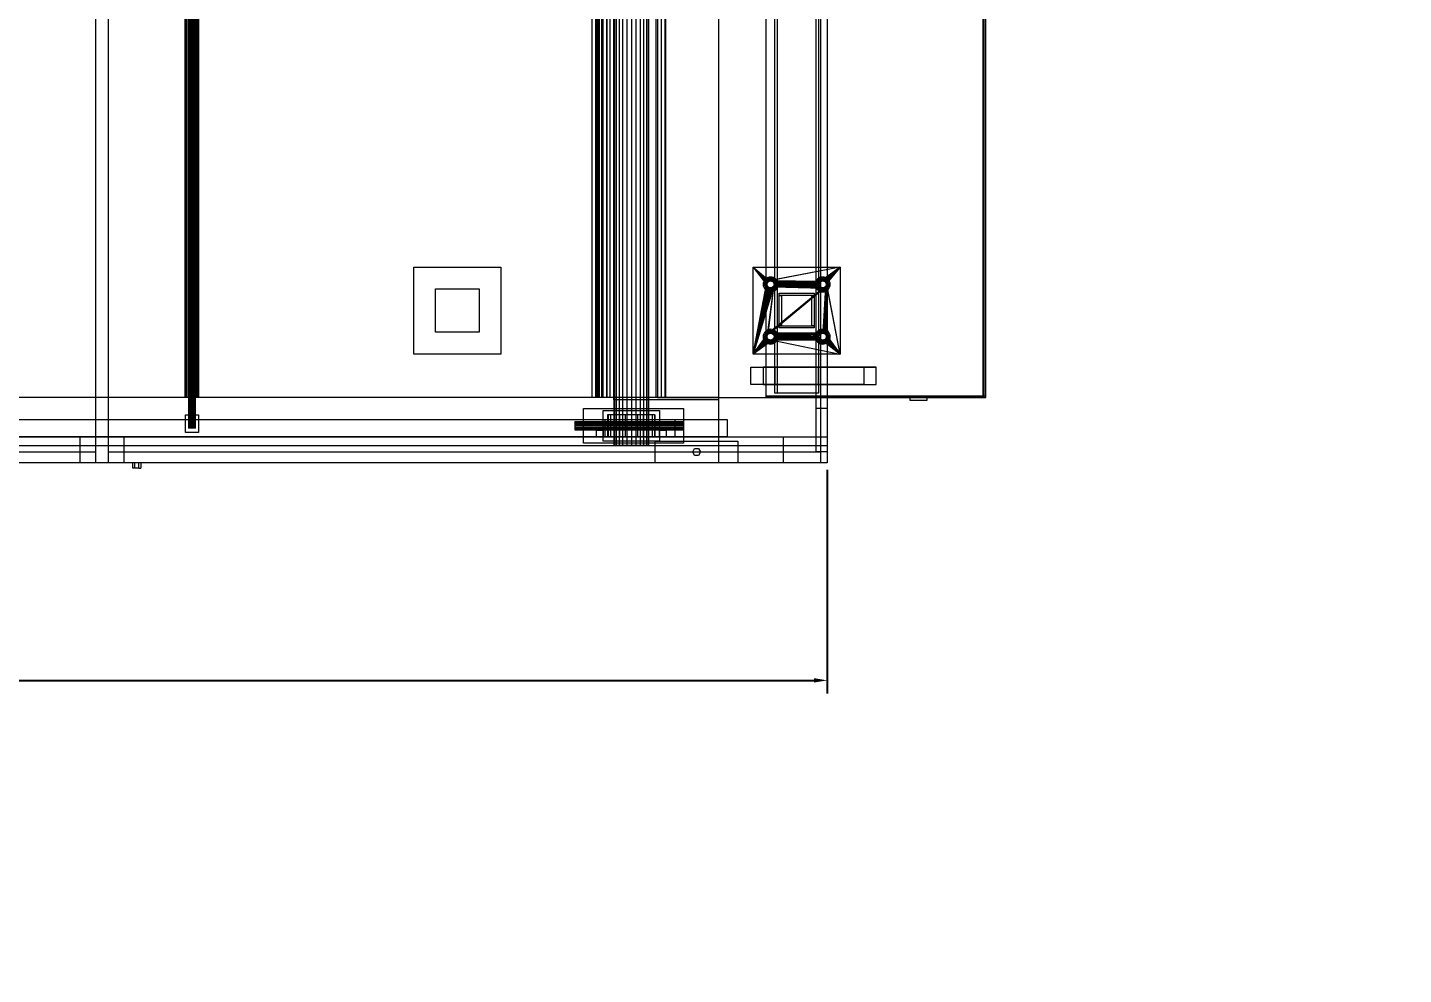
# Model space of a CAD drawing. Header units: millimetres. Extents: x -191664 to 191490, y -197311 to 10263.
# Drawn here: x 19267 to 22429, y -133276 to -131099 of the extents above; entities that cross this region are included whole.
import ezdxf

# ---------------------------------------------------------------- set-up
doc = ezdxf.new("R2010")
doc.units = ezdxf.units.MM
for name, color, linetype, lineweight in [('COTAS_O', 1, 'Continuous', 0), ('DET_secador_superior', 7, 'Continuous', 0), ('R15_COTAS_TRANSPORTE_P', 1, 'Continuous', 0)]:
    doc.layers.add(name, color=color, linetype=linetype, lineweight=lineweight)
doc.dimstyles.new('PLANTA_20', dxfattribs={"dimtxt": 50, "dimasz": 30, "dimexe": 30, "dimexo": 16, "dimgap": 20, "dimtad": 1, "dimtih": 1, "dimtoh": 1, "dimdec": 1, "dimzin": 0, "dimdsep": 46, "dimcen": 0.09, "dimadec": 0, "dimazin": 0, "dimtfac": 1, "dimtdec": 4, "dimtofl": 0, "dimtmove": 0, "dimatfit": 3, "dimfxl": 1, "dimtolj": 1, "dimtzin": 0, "dimarcsym": 0})

# ---------------------------------------------------------------- blocks, each defined once
blk = doc.blocks.new('*D93')
at = {"layer": 'COTAS_O', "color": 0, "lineweight": -2, "transparency": 16777216}
for p, q in [((1104.7, -132116), (1104.7, -132630)), ((21104.7, -132116), (21104.7, -132630)), ((1134.7, -132600), (21074.7, -132600))]:
    blk.add_line(p, q, dxfattribs=at)
at = {"layer": 'COTAS_O', "color": 0, "transparency": 16777216}
for points in [[(1134.7, -132595), (1134.7, -132605), (1104.7, -132600)], [(21074.7, -132595), (21074.7, -132605), (21104.7, -132600)]]:
    blk.add_solid(points, dxfattribs=at)
at = {"layer": 'Defpoints', "color": 0, "transparency": 16777216}
for p in [(1104.7, -132100), (21104.7, -132100), (21104.7, -132600)]:
    blk.add_point(p, dxfattribs=at)
blk = doc.blocks.new('*D133')
at = {"layer": 'Defpoints', "color": 0, "transparency": 16777216}
for p in [(439.7, -194148), (217.9, -194406.1), (-500, -194490), (-500, -194490), (500, -194490)]:
    blk.add_point(p, dxfattribs=at)
at = {"layer": 'R15_COTAS_TRANSPORTE_P', "color": 0, "lineweight": -2, "transparency": 16777216}
blk.add_arc((-500, -194490), 722.8, 2.3783, 17.6217, dxfattribs=at)
at = {"layer": 'R15_COTAS_TRANSPORTE_P', "color": 0, "transparency": 16777216}
for points in [[(184.1, -194272.8), (193.6, -194269.6), (179.2, -194242.8)], [(227.1, -194459.9), (217.2, -194460.1), (222.8, -194490)]]:
    blk.add_solid(points, dxfattribs=at)

msp = doc.modelspace()

# ---------------------------------------------------------------- linework, layer by layer
at = {"layer": 'DET_secador_superior', "color": 9, "true_color": 0xb8c6c1}
for p, q in [((20854.71, -129300), (20854.71, -132100)), ((19423.05, -129325), (19423.05, -132075)), ((19453.05, -132075), (19453.05, -129325)), ((21079.71, -132075), (21079.71, -129325)), ((21089.71, -129325), (21089.71, -132075)), ((21104.71, -129325), (21104.71, -132075)), ((21079.71, -132075), (21079.71, -131950)), ((21079.71, -131950), (21104.71, -131950)), ((21104.71, -131950), (21104.71, -132075)), ((21104.71, -132075), (21079.71, -132075)), ((20854.71, -132100), (1104.71, -132100))]:
    msp.add_line(p, q, dxfattribs=at)
at = {"layer": 'DET_secador_superior', "color": 253, "true_color": 0xa4b0b5}
for p, q in [((20614.71, -129340), (20614.71, -132060)), ((20616.08, -129340), (20616.08, -132060)), ((20620.07, -129340), (20620.07, -132060)), ((20626.43, -129340), (20626.43, -132060)), ((20634.71, -129340), (20634.71, -132060)), ((20644.36, -129340), (20644.36, -132060)), ((20654.71, -129340), (20654.71, -132060)), ((20665.06, -129340), (20665.06, -132060)), ((20674.71, -129340), (20674.71, -132060)), ((20683, -129340), (20683, -132060)), ((20689.35, -129340), (20689.35, -132060)), ((20693.35, -129340), (20693.35, -132060)), ((20694.71, -132060), (20694.71, -129340)), ((19636.71, -129380), (19636.71, -132020)), ((19636.98, -129380), (19636.98, -132020)), ((19637.78, -129380), (19637.78, -132020)), ((19639.06, -129380), (19639.06, -132020)), ((19640.71, -129380), (19640.71, -132020)), ((19642.64, -129380), (19642.64, -132020)), ((19644.71, -129380), (19644.71, -132020)), ((19646.78, -129380), (19646.78, -132020)), ((19648.71, -129380), (19648.71, -132020)), ((19650.37, -129380), (19650.37, -132020)), ((19651.64, -129380), (19651.64, -132020)), ((19652.44, -129380), (19652.44, -132020)), ((19652.71, -132020), (19652.71, -129380)), ((19628.71, -129450), (19628.71, -131950)), ((19629.26, -129450), (19629.26, -131950)), ((19630.86, -129450), (19630.86, -131950)), ((19633.4, -129450), (19633.4, -131950)), ((19636.71, -129450), (19636.71, -131950)), ((19640.57, -129450), (19640.57, -131950)), ((19644.71, -129450), (19644.71, -131950)), ((19648.85, -129450), (19648.85, -131950)), ((19652.71, -129450), (19652.71, -131950)), ((19656.03, -129450), (19656.03, -131950)), ((19658.57, -129450), (19658.57, -131950)), ((19660.17, -129450), (19660.17, -131950)), ((19660.71, -131950), (19660.71, -129450)), ((20575.21, -129450), (20575.21, -131950)), ((20577.92, -129450), (20577.92, -131950)), ((20585.86, -129450), (20585.86, -131950)), ((20598.5, -129450), (20598.5, -131950)), ((20614.96, -129450), (20614.96, -131950)), ((20634.14, -129450), (20634.14, -131950)), ((20675.29, -129450), (20675.29, -131950)), ((20694.46, -129450), (20694.46, -131950)), ((20710.93, -129450), (20710.93, -131950)), ((20723.56, -129450), (20723.56, -131950)), ((20731.5, -129450), (20731.5, -131950)), ((20734.21, -131950), (20734.21, -129450)), ((19629.26, -131950), (19628.71, -131950)), ((19630.86, -131950), (19629.26, -131950)), ((19633.4, -131950), (19630.86, -131950)), ((19636.71, -131950), (19633.4, -131950)), ((19640.57, -131950), (19636.71, -131950)), ((19644.71, -131950), (19640.57, -131950)), ((19648.85, -131950), (19644.71, -131950)), ((19652.71, -131950), (19648.85, -131950)), ((19656.03, -131950), (19652.71, -131950)), ((19658.57, -131950), (19656.03, -131950)), ((19660.17, -131950), (19658.57, -131950)), ((19660.71, -131950), (19660.17, -131950)), ((20577.92, -131950), (20575.21, -131950)), ((20585.86, -131950), (20577.92, -131950)), ((20598.5, -131950), (20585.86, -131950)), ((20614.96, -131950), (20598.5, -131950)), ((20634.14, -131950), (20614.96, -131950)), ((20654.71, -131950), (20634.14, -131950)), ((20675.29, -131950), (20654.71, -131950)), ((20694.46, -131950), (20675.29, -131950)), ((20710.93, -131950), (20694.46, -131950)), ((20723.56, -131950), (20710.93, -131950)), ((20731.5, -131950), (20723.56, -131950)), ((20734.21, -131950), (20731.5, -131950)), ((20601.59, -131990), (20599.71, -131990)), ((20599.71, -131990), (20599.71, -132040)), ((20607.08, -131990), (20601.59, -131990)), ((20601.59, -131990), (20601.59, -132040)), ((20615.82, -131990), (20607.08, -131990)), ((20607.08, -131990), (20607.08, -132040)), ((20627.21, -131990), (20615.82, -131990)), ((20615.82, -131990), (20615.82, -132040)), ((20640.48, -131990), (20627.21, -131990)), ((20627.21, -131990), (20627.21, -132040)), ((20654.71, -131990), (20640.48, -131990)), ((20640.48, -131990), (20640.48, -132040)), ((20668.95, -131990), (20654.71, -131990)), ((20654.71, -131990), (20654.71, -132040)), ((20682.21, -131990), (20668.95, -131990)), ((20668.95, -131990), (20668.95, -132040)), ((20693.6, -131990), (20682.21, -131990)), ((20682.21, -131990), (20682.21, -132040)), ((20702.34, -131990), (20693.6, -131990)), ((20693.6, -131990), (20693.6, -132040)), ((20707.84, -131990), (20702.34, -131990)), ((20702.34, -131990), (20702.34, -132040)), ((20707.84, -131990), (20709.71, -131990)), ((20707.84, -131990), (20707.84, -132040)), ((20709.71, -132040), (20709.71, -131990)), ((19636.98, -132020), (19636.71, -132020)), ((19637.78, -132020), (19636.98, -132020)), ((19639.06, -132020), (19637.78, -132020)), ((19640.71, -132020), (19639.06, -132020)), ((19642.64, -132020), (19640.71, -132020)), ((19644.71, -132020), (19642.64, -132020)), ((19646.78, -132020), (19644.71, -132020)), ((19648.71, -132020), (19646.78, -132020)), ((19650.37, -132020), (19648.71, -132020)), ((19651.64, -132020), (19650.37, -132020)), ((19652.44, -132020), (19651.64, -132020)), ((19652.71, -132020), (19652.44, -132020)), ((20601.59, -132040), (20599.71, -132040)), ((20607.08, -132040), (20601.59, -132040)), ((20615.82, -132040), (20607.08, -132040)), ((20627.21, -132040), (20615.82, -132040)), ((20640.48, -132040), (20627.21, -132040)), ((20654.71, -132040), (20640.48, -132040)), ((20668.95, -132040), (20654.71, -132040)), ((20682.21, -132040), (20668.95, -132040)), ((20693.6, -132040), (20682.21, -132040)), ((20702.34, -132040), (20693.6, -132040)), ((20707.84, -132040), (20702.34, -132040)), ((20709.71, -132040), (20707.84, -132040)), ((20616.08, -132060), (20614.71, -132060)), ((20620.07, -132060), (20616.08, -132060)), ((20626.43, -132060), (20620.07, -132060)), ((20634.71, -132060), (20626.43, -132060)), ((20644.36, -132060), (20634.71, -132060)), ((20654.71, -132060), (20644.36, -132060)), ((20665.06, -132060), (20654.71, -132060)), ((20674.71, -132060), (20665.06, -132060)), ((20683, -132060), (20674.71, -132060)), ((20689.35, -132060), (20683, -132060)), ((20693.35, -132060), (20689.35, -132060)), ((20694.71, -132060), (20693.35, -132060))]:
    msp.add_line(p, q, dxfattribs=at)
at = {"layer": 'DET_secador_superior', "color": 9, "true_color": 0xc7cdbf}
for p, q in [((20564.71, -131950), (20564.71, -129450)), ((20573.05, -131950), (20573.05, -129450)), ((20581.38, -131950), (20581.38, -129450)), ((20589.71, -131950), (20589.71, -129450)), ((20598.05, -131950), (20598.05, -129450)), ((20606.38, -131950), (20606.38, -129450)), ((20573.05, -131950), (20564.71, -131950)), ((20581.38, -131950), (20573.05, -131950)), ((20589.71, -131950), (20581.38, -131950)), ((20598.05, -131950), (20589.71, -131950)), ((20606.38, -131950), (20598.05, -131950)), ((20614.71, -131950), (20606.38, -131950))]:
    msp.add_line(p, q, dxfattribs=at)
at = {"layer": 'DET_secador_superior', "color": 253, "true_color": 0xa8b3b5}
for p, q in [((20614.71, -131950), (20614.71, -129450)), ((20714.71, -129450), (20714.71, -131950)), ((20854.71, -129450), (20854.71, -131950)), ((20964.71, -131950), (20964.71, -129450)), ((20854.71, -131950), (20614.71, -131950)), ((20614.71, -131955), (20614.71, -131950)), ((20854.71, -131955), (20614.71, -131955)), ((20714.71, -131950), (20854.71, -131950)), ((20714.71, -131950), (20964.71, -131950)), ((20854.71, -131950), (20854.71, -131955))]:
    msp.add_line(p, q, dxfattribs=at)
at = {"layer": 'DET_secador_superior', "color": 8, "true_color": 0x727f77}
for p, q in [((20654.71, -129450), (20654.71, -131950)), ((20654.71, -131950), (1554.71, -131950))]:
    msp.add_line(p, q, dxfattribs=at)
at = {"layer": 'DET_secador_superior', "color": 147, "true_color": 0x536c78}
for p, q in [((20984.71, -131940), (20984.71, -129460)), ((20989.71, -129460), (20989.71, -131940)), ((21079.71, -131940), (21079.71, -129460)), ((21084.71, -129460), (21084.71, -131940)), ((20994.71, -131715), (20994.71, -131710)), ((20994.71, -131710), (21074.71, -131710)), ((21074.71, -131715), (20994.71, -131715)), ((20994.71, -131785), (20994.71, -131715)), ((20994.71, -131715), (20999.71, -131715)), ((20999.71, -131715), (20999.71, -131785)), ((21069.71, -131785), (21069.71, -131715)), ((21069.71, -131715), (21074.71, -131715)), ((21074.71, -131710), (21074.71, -131715)), ((21074.71, -131715), (21074.71, -131785)), ((20994.71, -131790), (20994.71, -131785)), ((20994.71, -131785), (21074.71, -131785)), ((20999.71, -131785), (20994.71, -131785)), ((21074.71, -131790), (20994.71, -131790)), ((21074.71, -131785), (21069.71, -131785)), ((21074.71, -131785), (21074.71, -131790)), ((20929.36, -131880), (21189.36, -131880)), ((20929.36, -131920), (20929.36, -131880)), ((20929.36, -131880), (20957.64, -131880)), ((21217.64, -131880), (20957.64, -131880)), ((20957.64, -131880), (20957.64, -131920)), ((21189.36, -131880), (21189.36, -131920)), ((21189.36, -131880), (21217.64, -131880)), ((21217.64, -131920), (21217.64, -131880)), ((21189.36, -131920), (20929.36, -131920)), ((20957.64, -131920), (20929.36, -131920)), ((20957.64, -131920), (21217.64, -131920)), ((21189.36, -131920), (21217.64, -131920)), ((21084.71, -131940), (20984.71, -131940)), ((20989.71, -131940), (20984.71, -131940)), ((21084.71, -131940), (21079.71, -131940))]:
    msp.add_line(p, q, dxfattribs=at)
at = {"layer": 'DET_secador_superior', "color": 253, "true_color": 0x8d9da5}
for p, q in [((21462.64, -129450), (21462.64, -131950)), ((21465.47, -131950), (21465.47, -129450)), ((20964.71, -131946), (21469.71, -131946)), ((20964.71, -131946), (20964.71, -131950)), ((20964.71, -131950), (21465.47, -131950)), ((21462.64, -131950), (20964.71, -131950)), ((21294.71, -131950), (21334.71, -131950)), ((21294.71, -131950), (21294.71, -131956)), ((21294.71, -131956), (21334.71, -131956)), ((21334.71, -131956), (21334.71, -131950)), ((21462.64, -131950), (21465.47, -131950)), ((21469.71, -131950), (21469.71, -131946))]:
    msp.add_line(p, q, dxfattribs=at)
at = {"layer": 'DET_secador_superior', "color": 9, "true_color": 0xc6ccbd}
for p, q in [((21469.71, -131950), (21469.71, -129450)), ((20964.71, -131950), (21469.71, -131950)), ((21465.47, -131950), (21469.71, -131950))]:
    msp.add_line(p, q, dxfattribs=at)
at = {"layer": 'DET_secador_superior', "color": 252, "true_color": 0x798e91}
for p, q in [((20154.71, -131850), (20154.71, -131650)), ((20154.71, -131650), (20354.71, -131650)), ((20354.71, -131650), (20354.71, -131850)), ((20354.71, -131850), (20154.71, -131850))]:
    msp.add_line(p, q, dxfattribs=at)
at = {"layer": 'DET_secador_superior', "color": 252, "true_color": 0x788c96}
for p, q in [((20934.71, -131850), (20934.71, -131650)), ((20934.71, -131650), (20965.71, -131690)), ((20934.71, -131650), (20966.02, -131687.67)), ((20934.71, -131650), (20966.92, -131685.5)), ((20934.71, -131650), (20968.35, -131683.64)), ((20934.71, -131650), (20970.21, -131682.21)), ((20934.71, -131650), (20972.38, -131681.31)), ((20934.71, -131650), (21134.71, -131650)), ((21134.71, -131650), (20972.38, -131681.31)), ((21134.71, -131650), (20974.71, -131681)), ((21134.71, -131650), (21090.21, -131682.21)), ((21134.71, -131650), (21092.38, -131681.31)), ((21134.71, -131650), (21094.71, -131681)), ((21134.71, -131650), (21097.04, -131681.31)), ((21134.71, -131650), (21099.21, -131682.21)), ((21134.71, -131650), (21101.08, -131683.64)), ((21134.71, -131650), (21102.51, -131685.5)), ((21134.71, -131650), (21103.41, -131687.67)), ((21134.71, -131650), (21134.71, -131850)), ((20934.71, -131850), (20965.71, -131690)), ((20966.02, -131692.33), (20934.71, -131850)), ((20966.92, -131694.5), (20934.71, -131850)), ((20968.35, -131696.36), (20934.71, -131850)), ((20981.08, -131696.36), (20934.71, -131850)), ((20970.21, -131697.79), (20934.71, -131850)), ((20979.21, -131697.79), (20934.71, -131850)), ((20972.38, -131698.69), (20934.71, -131850)), ((20977.04, -131698.69), (20934.71, -131850)), ((20974.71, -131699), (20934.71, -131850)), ((20966.02, -131687.67), (20965.71, -131690)), ((20965.71, -131690), (20966.02, -131692.33)), ((20966.92, -131685.5), (20966.02, -131687.67)), ((20966.02, -131692.33), (20966.92, -131694.5)), ((20968.35, -131683.64), (20966.92, -131685.5)), ((20966.92, -131694.5), (20968.35, -131696.36)), ((20981.08, -131696.36), (20966.92, -131805.5)), ((20970.21, -131682.21), (20968.35, -131683.64)), ((20968.35, -131696.36), (20970.21, -131697.79)), ((20981.08, -131696.36), (20968.35, -131803.64)), ((21101.08, -131696.36), (20968.35, -131803.64)), ((21099.21, -131697.79), (20968.35, -131803.64)), ((21097.04, -131698.69), (20968.35, -131803.64)), ((21094.71, -131699), (20968.35, -131803.64)), ((20972.38, -131681.31), (20970.21, -131682.21)), ((21101.08, -131696.36), (20970.21, -131802.21)), ((20970.21, -131697.79), (20972.38, -131698.69)), ((20974.71, -131681), (20972.38, -131681.31)), ((21101.08, -131696.36), (20972.38, -131801.31)), ((20972.38, -131698.69), (20974.71, -131699)), ((20977.04, -131681.31), (20974.71, -131681)), ((20974.71, -131681), (21086.02, -131687.67)), ((20974.71, -131681), (21086.92, -131685.5)), ((20974.71, -131681), (21088.35, -131683.64)), ((20974.71, -131681), (21090.21, -131682.21)), ((21101.08, -131696.36), (20974.71, -131801)), ((20974.71, -131699), (20977.04, -131698.69)), ((20979.21, -131682.21), (20977.04, -131681.31)), ((20977.04, -131681.31), (21086.02, -131687.67)), ((20977.04, -131698.69), (20979.21, -131697.79)), ((20981.08, -131683.64), (20979.21, -131682.21)), ((20979.21, -131682.21), (21086.02, -131687.67)), ((20979.21, -131697.79), (20981.08, -131696.36)), ((20982.51, -131685.5), (20981.08, -131683.64)), ((20981.08, -131683.64), (21086.02, -131687.67)), ((20981.08, -131696.36), (20982.51, -131694.5)), ((21094.71, -131699), (20981.08, -131696.36)), ((20983.41, -131687.67), (20982.51, -131685.5)), ((20982.51, -131685.5), (21086.02, -131687.67)), ((20982.51, -131694.5), (20983.41, -131692.33)), ((21094.71, -131699), (20982.51, -131694.5)), ((20983.71, -131690), (20983.41, -131687.67)), ((20983.41, -131687.67), (21086.02, -131687.67)), ((20983.41, -131692.33), (20983.71, -131690)), ((21094.71, -131699), (20983.41, -131692.33)), ((20983.71, -131690), (21086.02, -131687.67)), ((21085.71, -131690), (20983.71, -131690)), ((21086.02, -131692.33), (20983.71, -131690)), ((21086.92, -131694.5), (20983.71, -131690)), ((21088.35, -131696.36), (20983.71, -131690)), ((21090.21, -131697.79), (20983.71, -131690)), ((21092.38, -131698.69), (20983.71, -131690)), ((21094.71, -131699), (20983.71, -131690)), ((21086.02, -131687.67), (21085.71, -131690)), ((21085.71, -131690), (21086.02, -131692.33)), ((21086.92, -131685.5), (21086.02, -131687.67)), ((21086.02, -131692.33), (21086.92, -131694.5)), ((21088.35, -131683.64), (21086.92, -131685.5)), ((21086.92, -131694.5), (21088.35, -131696.36)), ((21090.21, -131682.21), (21088.35, -131683.64)), ((21088.35, -131696.36), (21090.21, -131697.79)), ((21092.38, -131681.31), (21090.21, -131682.21)), ((21090.21, -131697.79), (21092.38, -131698.69)), ((21094.71, -131681), (21092.38, -131681.31)), ((21092.38, -131698.69), (21094.71, -131699)), ((21097.04, -131681.31), (21094.71, -131681)), ((21103.71, -131690), (21094.71, -131801)), ((21103.41, -131692.33), (21094.71, -131801)), ((21102.51, -131694.5), (21094.71, -131801)), ((21101.08, -131696.36), (21094.71, -131801)), ((21094.71, -131699), (21097.04, -131698.69)), ((21099.21, -131682.21), (21097.04, -131681.31)), ((21103.71, -131690), (21097.04, -131801.31)), ((21097.04, -131698.69), (21099.21, -131697.79)), ((21101.08, -131683.64), (21099.21, -131682.21)), ((21099.21, -131802.21), (21103.71, -131690)), ((21099.21, -131697.79), (21101.08, -131696.36)), ((21102.51, -131685.5), (21101.08, -131683.64)), ((21101.08, -131803.64), (21103.71, -131690)), ((21101.08, -131696.36), (21102.51, -131694.5)), ((21103.41, -131687.67), (21102.51, -131685.5)), ((21102.51, -131805.5), (21103.71, -131690)), ((21102.51, -131694.5), (21103.41, -131692.33)), ((21134.71, -131850), (21103.41, -131687.67)), ((21103.71, -131690), (21103.41, -131687.67)), ((21103.41, -131692.33), (21103.71, -131690)), ((21134.71, -131850), (21103.71, -131690)), ((20968.35, -131803.64), (20966.92, -131805.5)), ((20970.21, -131802.21), (20968.35, -131803.64)), ((20972.38, -131801.31), (20970.21, -131802.21)), ((20974.71, -131801), (20972.38, -131801.31)), ((20977.04, -131801.31), (20974.71, -131801)), ((20974.71, -131801), (21085.71, -131810)), ((20974.71, -131801), (21086.02, -131807.67)), ((20974.71, -131801), (21086.92, -131805.5)), ((20974.71, -131801), (21088.35, -131803.64)), ((20974.71, -131801), (21090.21, -131802.21)), ((20974.71, -131801), (21092.38, -131801.31)), ((20974.71, -131801), (21094.71, -131801)), ((20979.21, -131802.21), (20977.04, -131801.31)), ((20977.04, -131801.31), (21085.71, -131810)), ((20981.08, -131803.64), (20979.21, -131802.21)), ((20979.21, -131802.21), (21085.71, -131810)), ((20982.51, -131805.5), (20981.08, -131803.64)), ((20981.08, -131803.64), (21085.71, -131810)), ((21088.35, -131803.64), (21086.92, -131805.5)), ((21090.21, -131802.21), (21088.35, -131803.64)), ((21092.38, -131801.31), (21090.21, -131802.21)), ((21094.71, -131801), (21092.38, -131801.31)), ((21097.04, -131801.31), (21094.71, -131801)), ((21099.21, -131802.21), (21097.04, -131801.31)), ((21101.08, -131803.64), (21099.21, -131802.21)), ((21102.51, -131805.5), (21101.08, -131803.64)), ((20934.71, -131850), (20966.92, -131805.5)), ((20934.71, -131850), (20966.02, -131807.67)), ((20965.71, -131810), (20934.71, -131850)), ((20966.02, -131812.33), (20934.71, -131850)), ((20966.92, -131814.5), (20934.71, -131850)), ((20968.35, -131816.36), (20934.71, -131850)), ((20970.21, -131817.79), (20934.71, -131850)), ((20979.21, -131817.79), (20934.71, -131850)), ((20972.38, -131818.69), (20934.71, -131850)), ((20977.04, -131818.69), (20934.71, -131850)), ((20974.71, -131819), (20934.71, -131850)), ((20966.02, -131807.67), (20965.71, -131810)), ((20965.71, -131810), (20966.02, -131812.33)), ((20966.92, -131805.5), (20966.02, -131807.67)), ((20966.02, -131812.33), (20966.92, -131814.5)), ((20966.92, -131814.5), (20968.35, -131816.36)), ((20968.35, -131816.36), (20970.21, -131817.79)), ((20970.21, -131817.79), (20972.38, -131818.69)), ((20972.38, -131818.69), (20974.71, -131819)), ((20974.71, -131819), (20977.04, -131818.69)), ((20977.04, -131818.69), (20979.21, -131817.79)), ((20979.21, -131817.79), (20981.08, -131816.36)), ((20979.21, -131817.79), (21134.71, -131850)), ((21094.71, -131819), (20979.21, -131817.79)), ((20981.08, -131816.36), (20982.51, -131814.5)), ((21094.71, -131819), (20981.08, -131816.36)), ((20983.41, -131807.67), (20982.51, -131805.5)), ((20982.51, -131805.5), (21085.71, -131810)), ((20982.51, -131814.5), (20983.41, -131812.33)), ((21094.71, -131819), (20982.51, -131814.5)), ((20983.71, -131810), (20983.41, -131807.67)), ((20983.41, -131807.67), (21085.71, -131810)), ((20983.41, -131812.33), (20983.71, -131810)), ((21094.71, -131819), (20983.41, -131812.33)), ((21085.71, -131810), (20983.71, -131810)), ((21086.02, -131812.33), (20983.71, -131810)), ((21086.92, -131814.5), (20983.71, -131810)), ((21088.35, -131816.36), (20983.71, -131810)), ((21090.21, -131817.79), (20983.71, -131810)), ((21092.38, -131818.69), (20983.71, -131810)), ((21094.71, -131819), (20983.71, -131810)), ((21086.02, -131807.67), (21085.71, -131810)), ((21085.71, -131810), (21086.02, -131812.33)), ((21086.92, -131805.5), (21086.02, -131807.67)), ((21086.02, -131812.33), (21086.92, -131814.5)), ((21086.92, -131814.5), (21088.35, -131816.36)), ((21088.35, -131816.36), (21090.21, -131817.79)), ((21090.21, -131817.79), (21092.38, -131818.69)), ((21092.38, -131818.69), (21094.71, -131819)), ((21094.71, -131819), (21097.04, -131818.69)), ((21094.71, -131819), (21134.71, -131850)), ((21097.04, -131818.69), (21099.21, -131817.79)), ((21097.04, -131818.69), (21134.71, -131850)), ((21099.21, -131817.79), (21101.08, -131816.36)), ((21099.21, -131817.79), (21134.71, -131850)), ((21101.08, -131816.36), (21102.51, -131814.5)), ((21101.08, -131816.36), (21134.71, -131850)), ((21103.41, -131807.67), (21102.51, -131805.5)), ((21102.51, -131805.5), (21134.71, -131850)), ((21102.51, -131814.5), (21103.41, -131812.33)), ((21102.51, -131814.5), (21134.71, -131850)), ((21103.71, -131810), (21103.41, -131807.67)), ((21103.41, -131807.67), (21134.71, -131850)), ((21103.41, -131812.33), (21103.71, -131810)), ((21103.41, -131812.33), (21134.71, -131850)), ((21103.71, -131810), (21134.71, -131850)), ((21134.71, -131850), (20934.71, -131850))]:
    msp.add_line(p, q, dxfattribs=at)
at = {"layer": 'DET_secador_superior', "color": 9, "true_color": 0xb6c0c4}
for p, q in [((20965.27, -131675.87), (20962.69, -131677.98)), ((20968.21, -131674.29), (20965.27, -131675.87)), ((20969.99, -131682.93), (20965.27, -131675.87)), ((20971.4, -131673.33), (20968.21, -131674.29)), ((20971.46, -131682.15), (20968.21, -131674.29)), ((20974.71, -131673), (20971.4, -131673.33)), ((20973.05, -131681.66), (20971.4, -131673.33)), ((20978.03, -131673.33), (20974.71, -131673)), ((20974.71, -131681.5), (20974.71, -131673)), ((20976.37, -131681.66), (20978.03, -131673.33)), ((20977.96, -131682.15), (20981.22, -131674.29)), ((20981.22, -131674.29), (20978.03, -131673.33)), ((20979.43, -131682.93), (20984.16, -131675.87)), ((20984.16, -131675.87), (20981.22, -131674.29)), ((20986.73, -131677.98), (20984.16, -131675.87)), ((21085.27, -131675.87), (21082.69, -131677.98)), ((21088.21, -131674.29), (21085.27, -131675.87)), ((21089.99, -131682.93), (21085.27, -131675.87)), ((21091.4, -131673.33), (21088.21, -131674.29)), ((21091.46, -131682.15), (21088.21, -131674.29)), ((21094.71, -131673), (21091.4, -131673.33)), ((21093.05, -131681.66), (21091.4, -131673.33)), ((21098.03, -131673.33), (21094.71, -131673)), ((21094.71, -131681.5), (21094.71, -131673)), ((21096.37, -131681.66), (21098.03, -131673.33)), ((21097.96, -131682.15), (21101.22, -131674.29)), ((21101.22, -131674.29), (21098.03, -131673.33)), ((21099.43, -131682.93), (21104.16, -131675.87)), ((21104.16, -131675.87), (21101.22, -131674.29)), ((21106.73, -131677.98), (21104.16, -131675.87)), ((20958.04, -131686.68), (20957.71, -131690)), ((20966.21, -131690), (20957.71, -131690)), ((20957.71, -131690), (20958.04, -131693.32)), ((20959.01, -131683.49), (20958.04, -131686.68)), ((20966.38, -131688.34), (20958.04, -131686.68)), ((20966.38, -131691.66), (20958.04, -131693.32)), ((20958.04, -131693.32), (20959.01, -131696.51)), ((20960.58, -131680.56), (20959.01, -131683.49)), ((20966.86, -131686.75), (20959.01, -131683.49)), ((20966.86, -131693.25), (20959.01, -131696.51)), ((20959.01, -131696.51), (20960.58, -131699.44)), ((20962.69, -131677.98), (20960.58, -131680.56)), ((20967.64, -131685.28), (20960.58, -131680.56)), ((20967.64, -131694.72), (20960.58, -131699.44)), ((20960.58, -131699.44), (20962.69, -131702.02)), ((20960.86, -131690), (20967.79, -131678.01)), ((20967.79, -131701.99), (20960.86, -131690)), ((20968.7, -131683.99), (20962.69, -131677.98)), ((20968.7, -131696.01), (20962.69, -131702.02)), ((20962.69, -131702.02), (20965.27, -131704.13)), ((20969.99, -131697.07), (20965.27, -131704.13)), ((20965.27, -131704.13), (20968.21, -131705.71)), ((20966.21, -131690), (20966.38, -131688.34)), ((20966.38, -131691.66), (20966.21, -131690)), ((20966.38, -131688.34), (20966.86, -131686.75)), ((20966.86, -131693.25), (20966.38, -131691.66)), ((20966.86, -131686.75), (20967.64, -131685.28)), ((20967.64, -131694.72), (20966.86, -131693.25)), ((20967.64, -131685.28), (20968.7, -131683.99)), ((20968.7, -131696.01), (20967.64, -131694.72)), ((20967.79, -131678.01), (20981.64, -131678.01)), ((20981.64, -131701.99), (20967.79, -131701.99)), ((20971.46, -131697.85), (20968.21, -131705.71)), ((20968.21, -131705.71), (20971.4, -131706.67)), ((20968.7, -131683.99), (20969.99, -131682.93)), ((20969.99, -131697.07), (20968.7, -131696.01)), ((20969.99, -131682.93), (20971.46, -131682.15)), ((20971.46, -131697.85), (20969.99, -131697.07)), ((20973.05, -131698.34), (20971.4, -131706.67)), ((20971.4, -131706.67), (20974.71, -131707)), ((20971.46, -131682.15), (20973.05, -131681.66)), ((20973.05, -131698.34), (20971.46, -131697.85)), ((20973.05, -131681.66), (20974.71, -131681.5)), ((20974.71, -131698.5), (20973.05, -131698.34)), ((20974.71, -131681.5), (20976.37, -131681.66)), ((20976.37, -131698.34), (20974.71, -131698.5)), ((20974.71, -131698.5), (20974.71, -131707)), ((20974.71, -131707), (20978.03, -131706.67)), ((20976.37, -131681.66), (20977.96, -131682.15)), ((20977.96, -131697.85), (20976.37, -131698.34)), ((20976.37, -131698.34), (20978.03, -131706.67)), ((20977.96, -131682.15), (20979.43, -131682.93)), ((20979.43, -131697.07), (20977.96, -131697.85)), ((20977.96, -131697.85), (20981.22, -131705.71)), ((20978.03, -131706.67), (20981.22, -131705.71)), ((20979.43, -131682.93), (20980.72, -131683.99)), ((20980.72, -131696.01), (20979.43, -131697.07)), ((20979.43, -131697.07), (20984.16, -131704.13)), ((20980.72, -131683.99), (20986.73, -131677.98)), ((20980.72, -131683.99), (20981.78, -131685.28)), ((20981.78, -131694.72), (20980.72, -131696.01)), ((20980.72, -131696.01), (20986.73, -131702.02)), ((20981.22, -131705.71), (20984.16, -131704.13)), ((20981.64, -131678.01), (20988.56, -131690)), ((20988.56, -131690), (20981.64, -131701.99)), ((20981.78, -131685.28), (20988.85, -131680.56)), ((20981.78, -131685.28), (20982.57, -131686.75)), ((20982.57, -131693.25), (20981.78, -131694.72)), ((20981.78, -131694.72), (20988.85, -131699.44)), ((20982.57, -131686.75), (20990.42, -131683.49)), ((20982.57, -131686.75), (20983.05, -131688.34)), ((20983.05, -131691.66), (20982.57, -131693.25)), ((20982.57, -131693.25), (20990.42, -131696.51)), ((20983.05, -131688.34), (20991.39, -131686.68)), ((20983.05, -131688.34), (20983.21, -131690)), ((20983.21, -131690), (20983.05, -131691.66)), ((20983.05, -131691.66), (20991.39, -131693.32)), ((20991.71, -131690), (20983.21, -131690)), ((20984.16, -131704.13), (20986.73, -131702.02)), ((20988.85, -131680.56), (20986.73, -131677.98)), ((20986.73, -131702.02), (20988.85, -131699.44)), ((20990.42, -131683.49), (20988.85, -131680.56)), ((20988.85, -131699.44), (20990.42, -131696.51)), ((20991.39, -131686.68), (20990.42, -131683.49)), ((20990.42, -131696.51), (20991.39, -131693.32)), ((20991.71, -131690), (20991.39, -131686.68)), ((20991.39, -131693.32), (20991.71, -131690)), ((21078.04, -131686.68), (21077.71, -131690)), ((21086.21, -131690), (21077.71, -131690)), ((21077.71, -131690), (21078.04, -131693.32)), ((21079.01, -131683.49), (21078.04, -131686.68)), ((21086.38, -131688.34), (21078.04, -131686.68)), ((21086.38, -131691.66), (21078.04, -131693.32)), ((21078.04, -131693.32), (21079.01, -131696.51)), ((21080.58, -131680.56), (21079.01, -131683.49)), ((21086.86, -131686.75), (21079.01, -131683.49)), ((21086.86, -131693.25), (21079.01, -131696.51)), ((21079.01, -131696.51), (21080.58, -131699.44)), ((21082.69, -131677.98), (21080.58, -131680.56)), ((21087.64, -131685.28), (21080.58, -131680.56)), ((21087.64, -131694.72), (21080.58, -131699.44)), ((21080.58, -131699.44), (21082.69, -131702.02)), ((21080.86, -131690), (21087.79, -131678.01)), ((21087.79, -131701.99), (21080.86, -131690)), ((21088.7, -131683.99), (21082.69, -131677.98)), ((21088.7, -131696.01), (21082.69, -131702.02)), ((21082.69, -131702.02), (21085.27, -131704.13)), ((21089.99, -131697.07), (21085.27, -131704.13)), ((21085.27, -131704.13), (21088.21, -131705.71)), ((21086.21, -131690), (21086.38, -131688.34)), ((21086.38, -131691.66), (21086.21, -131690)), ((21086.38, -131688.34), (21086.86, -131686.75)), ((21086.86, -131693.25), (21086.38, -131691.66)), ((21086.86, -131686.75), (21087.64, -131685.28)), ((21087.64, -131694.72), (21086.86, -131693.25)), ((21087.64, -131685.28), (21088.7, -131683.99)), ((21088.7, -131696.01), (21087.64, -131694.72)), ((21087.79, -131678.01), (21101.64, -131678.01)), ((21101.64, -131701.99), (21087.79, -131701.99)), ((21091.46, -131697.85), (21088.21, -131705.71)), ((21088.21, -131705.71), (21091.4, -131706.67)), ((21088.7, -131683.99), (21089.99, -131682.93)), ((21089.99, -131697.07), (21088.7, -131696.01)), ((21089.99, -131682.93), (21091.46, -131682.15)), ((21091.46, -131697.85), (21089.99, -131697.07)), ((21093.05, -131698.34), (21091.4, -131706.67)), ((21091.4, -131706.67), (21094.71, -131707)), ((21091.46, -131682.15), (21093.05, -131681.66)), ((21093.05, -131698.34), (21091.46, -131697.85)), ((21093.05, -131681.66), (21094.71, -131681.5)), ((21094.71, -131698.5), (21093.05, -131698.34)), ((21094.71, -131681.5), (21096.37, -131681.66)), ((21096.37, -131698.34), (21094.71, -131698.5)), ((21094.71, -131698.5), (21094.71, -131707)), ((21094.71, -131707), (21098.03, -131706.67)), ((21096.37, -131681.66), (21097.96, -131682.15)), ((21097.96, -131697.85), (21096.37, -131698.34)), ((21096.37, -131698.34), (21098.03, -131706.67)), ((21097.96, -131682.15), (21099.43, -131682.93)), ((21099.43, -131697.07), (21097.96, -131697.85)), ((21097.96, -131697.85), (21101.22, -131705.71)), ((21098.03, -131706.67), (21101.22, -131705.71)), ((21099.43, -131682.93), (21100.72, -131683.99)), ((21100.72, -131696.01), (21099.43, -131697.07)), ((21099.43, -131697.07), (21104.16, -131704.13)), ((21100.72, -131683.99), (21106.73, -131677.98)), ((21100.72, -131683.99), (21101.78, -131685.28)), ((21101.78, -131694.72), (21100.72, -131696.01)), ((21100.72, -131696.01), (21106.73, -131702.02)), ((21101.22, -131705.71), (21104.16, -131704.13)), ((21101.64, -131678.01), (21108.56, -131690)), ((21108.56, -131690), (21101.64, -131701.99)), ((21101.78, -131685.28), (21108.85, -131680.56)), ((21101.78, -131685.28), (21102.57, -131686.75)), ((21102.57, -131693.25), (21101.78, -131694.72)), ((21101.78, -131694.72), (21108.85, -131699.44)), ((21102.57, -131686.75), (21110.42, -131683.49)), ((21102.57, -131686.75), (21103.05, -131688.34)), ((21103.05, -131691.66), (21102.57, -131693.25)), ((21102.57, -131693.25), (21110.42, -131696.51)), ((21103.05, -131688.34), (21111.39, -131686.68)), ((21103.05, -131688.34), (21103.21, -131690)), ((21103.21, -131690), (21103.05, -131691.66)), ((21103.05, -131691.66), (21111.39, -131693.32)), ((21111.71, -131690), (21103.21, -131690)), ((21104.16, -131704.13), (21106.73, -131702.02)), ((21108.85, -131680.56), (21106.73, -131677.98)), ((21106.73, -131702.02), (21108.85, -131699.44)), ((21110.42, -131683.49), (21108.85, -131680.56)), ((21108.85, -131699.44), (21110.42, -131696.51)), ((21111.39, -131686.68), (21110.42, -131683.49)), ((21110.42, -131696.51), (21111.39, -131693.32)), ((21111.71, -131690), (21111.39, -131686.68)), ((21111.39, -131693.32), (21111.71, -131690)), ((20959.01, -131803.49), (20958.04, -131806.68)), ((20960.58, -131800.56), (20959.01, -131803.49)), ((20966.86, -131806.75), (20959.01, -131803.49)), ((20962.69, -131797.98), (20960.58, -131800.56)), ((20967.64, -131805.28), (20960.58, -131800.56)), ((20960.86, -131810), (20967.79, -131798.01)), ((20965.27, -131795.87), (20962.69, -131797.98)), ((20968.7, -131803.99), (20962.69, -131797.98)), ((20968.21, -131794.29), (20965.27, -131795.87)), ((20969.99, -131802.93), (20965.27, -131795.87)), ((20967.79, -131798.01), (20981.64, -131798.01)), ((20971.4, -131793.33), (20968.21, -131794.29)), ((20971.46, -131802.15), (20968.21, -131794.29)), ((20968.7, -131803.99), (20969.99, -131802.93)), ((20969.99, -131802.93), (20971.46, -131802.15)), ((20974.71, -131793), (20971.4, -131793.33)), ((20973.05, -131801.66), (20971.4, -131793.33)), ((20971.46, -131802.15), (20973.05, -131801.66)), ((20973.05, -131801.66), (20974.71, -131801.5)), ((20978.03, -131793.33), (20974.71, -131793)), ((20974.71, -131801.5), (20974.71, -131793)), ((20974.71, -131801.5), (20976.37, -131801.66)), ((20976.37, -131801.66), (20978.03, -131793.33)), ((20976.37, -131801.66), (20977.96, -131802.15)), ((20977.96, -131802.15), (20981.22, -131794.29)), ((20977.96, -131802.15), (20979.43, -131802.93)), ((20981.22, -131794.29), (20978.03, -131793.33)), ((20979.43, -131802.93), (20984.16, -131795.87)), ((20979.43, -131802.93), (20980.72, -131803.99)), ((20980.72, -131803.99), (20986.73, -131797.98)), ((20984.16, -131795.87), (20981.22, -131794.29)), ((20981.64, -131798.01), (20988.56, -131810)), ((20981.78, -131805.28), (20988.85, -131800.56)), ((20982.57, -131806.75), (20990.42, -131803.49)), ((20986.73, -131797.98), (20984.16, -131795.87)), ((20988.85, -131800.56), (20986.73, -131797.98)), ((20990.42, -131803.49), (20988.85, -131800.56)), ((20991.39, -131806.68), (20990.42, -131803.49)), ((21079.01, -131803.49), (21078.04, -131806.68)), ((21080.58, -131800.56), (21079.01, -131803.49)), ((21086.86, -131806.75), (21079.01, -131803.49)), ((21082.69, -131797.98), (21080.58, -131800.56)), ((21087.64, -131805.28), (21080.58, -131800.56)), ((21080.86, -131810), (21087.79, -131798.01)), ((21085.27, -131795.87), (21082.69, -131797.98)), ((21088.7, -131803.99), (21082.69, -131797.98)), ((21088.21, -131794.29), (21085.27, -131795.87)), ((21089.99, -131802.93), (21085.27, -131795.87)), ((21087.79, -131798.01), (21101.64, -131798.01)), ((21091.4, -131793.33), (21088.21, -131794.29)), ((21091.46, -131802.15), (21088.21, -131794.29)), ((21088.7, -131803.99), (21089.99, -131802.93)), ((21089.99, -131802.93), (21091.46, -131802.15)), ((21094.71, -131793), (21091.4, -131793.33)), ((21093.05, -131801.66), (21091.4, -131793.33)), ((21091.46, -131802.15), (21093.05, -131801.66)), ((21093.05, -131801.66), (21094.71, -131801.5)), ((21098.03, -131793.33), (21094.71, -131793)), ((21094.71, -131801.5), (21094.71, -131793)), ((21094.71, -131801.5), (21096.37, -131801.66)), ((21096.37, -131801.66), (21098.03, -131793.33)), ((21096.37, -131801.66), (21097.96, -131802.15)), ((21097.96, -131802.15), (21101.22, -131794.29)), ((21097.96, -131802.15), (21099.43, -131802.93)), ((21101.22, -131794.29), (21098.03, -131793.33)), ((21099.43, -131802.93), (21104.16, -131795.87)), ((21099.43, -131802.93), (21100.72, -131803.99)), ((21100.72, -131803.99), (21106.73, -131797.98)), ((21104.16, -131795.87), (21101.22, -131794.29)), ((21101.64, -131798.01), (21108.56, -131810)), ((21101.78, -131805.28), (21108.85, -131800.56)), ((21102.57, -131806.75), (21110.42, -131803.49)), ((21106.73, -131797.98), (21104.16, -131795.87)), ((21108.85, -131800.56), (21106.73, -131797.98)), ((21110.42, -131803.49), (21108.85, -131800.56)), ((21111.39, -131806.68), (21110.42, -131803.49)), ((20958.04, -131806.68), (20957.71, -131810)), ((20966.21, -131810), (20957.71, -131810)), ((20957.71, -131810), (20958.04, -131813.32)), ((20966.38, -131808.34), (20958.04, -131806.68)), ((20966.38, -131811.66), (20958.04, -131813.32)), ((20958.04, -131813.32), (20959.01, -131816.51)), ((20966.86, -131813.25), (20959.01, -131816.51)), ((20959.01, -131816.51), (20960.58, -131819.44)), ((20967.64, -131814.72), (20960.58, -131819.44)), ((20960.58, -131819.44), (20962.69, -131822.02)), ((20967.79, -131821.99), (20960.86, -131810)), ((20968.7, -131816.01), (20962.69, -131822.02)), ((20962.69, -131822.02), (20965.27, -131824.13)), ((20969.99, -131817.07), (20965.27, -131824.13)), ((20965.27, -131824.13), (20968.21, -131825.71)), ((20966.21, -131810), (20966.38, -131808.34)), ((20966.38, -131811.66), (20966.21, -131810)), ((20966.38, -131808.34), (20966.86, -131806.75)), ((20966.86, -131813.25), (20966.38, -131811.66)), ((20966.86, -131806.75), (20967.64, -131805.28)), ((20967.64, -131814.72), (20966.86, -131813.25)), ((20967.64, -131805.28), (20968.7, -131803.99)), ((20968.7, -131816.01), (20967.64, -131814.72)), ((20981.64, -131821.99), (20967.79, -131821.99)), ((20971.46, -131817.85), (20968.21, -131825.71)), ((20968.21, -131825.71), (20971.4, -131826.67)), ((20969.99, -131817.07), (20968.7, -131816.01)), ((20971.46, -131817.85), (20969.99, -131817.07)), ((20973.05, -131818.34), (20971.4, -131826.67)), ((20971.4, -131826.67), (20974.71, -131827)), ((20973.05, -131818.34), (20971.46, -131817.85)), ((20974.71, -131818.5), (20973.05, -131818.34)), ((20976.37, -131818.34), (20974.71, -131818.5)), ((20974.71, -131818.5), (20974.71, -131827)), ((20974.71, -131827), (20978.03, -131826.67)), ((20977.96, -131817.85), (20976.37, -131818.34)), ((20976.37, -131818.34), (20978.03, -131826.67)), ((20979.43, -131817.07), (20977.96, -131817.85)), ((20977.96, -131817.85), (20981.22, -131825.71)), ((20978.03, -131826.67), (20981.22, -131825.71)), ((20980.72, -131816.01), (20979.43, -131817.07)), ((20979.43, -131817.07), (20984.16, -131824.13)), ((20980.72, -131803.99), (20981.78, -131805.28)), ((20981.78, -131814.72), (20980.72, -131816.01)), ((20980.72, -131816.01), (20986.73, -131822.02)), ((20981.22, -131825.71), (20984.16, -131824.13)), ((20988.56, -131810), (20981.64, -131821.99)), ((20981.78, -131805.28), (20982.57, -131806.75)), ((20982.57, -131813.25), (20981.78, -131814.72)), ((20981.78, -131814.72), (20988.85, -131819.44)), ((20982.57, -131806.75), (20983.05, -131808.34)), ((20983.05, -131811.66), (20982.57, -131813.25)), ((20982.57, -131813.25), (20990.42, -131816.51)), ((20983.05, -131808.34), (20991.39, -131806.68)), ((20983.05, -131808.34), (20983.21, -131810)), ((20983.21, -131810), (20983.05, -131811.66)), ((20983.05, -131811.66), (20991.39, -131813.32)), ((20991.71, -131810), (20983.21, -131810)), ((20984.16, -131824.13), (20986.73, -131822.02)), ((20986.73, -131822.02), (20988.85, -131819.44)), ((20988.85, -131819.44), (20990.42, -131816.51)), ((20990.42, -131816.51), (20991.39, -131813.32)), ((20991.71, -131810), (20991.39, -131806.68)), ((20991.39, -131813.32), (20991.71, -131810)), ((21078.04, -131806.68), (21077.71, -131810)), ((21086.21, -131810), (21077.71, -131810)), ((21077.71, -131810), (21078.04, -131813.32)), ((21086.38, -131808.34), (21078.04, -131806.68)), ((21086.38, -131811.66), (21078.04, -131813.32)), ((21078.04, -131813.32), (21079.01, -131816.51)), ((21086.86, -131813.25), (21079.01, -131816.51)), ((21079.01, -131816.51), (21080.58, -131819.44)), ((21087.64, -131814.72), (21080.58, -131819.44)), ((21080.58, -131819.44), (21082.69, -131822.02)), ((21087.79, -131821.99), (21080.86, -131810)), ((21088.7, -131816.01), (21082.69, -131822.02)), ((21082.69, -131822.02), (21085.27, -131824.13)), ((21089.99, -131817.07), (21085.27, -131824.13)), ((21085.27, -131824.13), (21088.21, -131825.71)), ((21086.21, -131810), (21086.38, -131808.34)), ((21086.38, -131811.66), (21086.21, -131810)), ((21086.38, -131808.34), (21086.86, -131806.75)), ((21086.86, -131813.25), (21086.38, -131811.66)), ((21086.86, -131806.75), (21087.64, -131805.28)), ((21087.64, -131814.72), (21086.86, -131813.25)), ((21087.64, -131805.28), (21088.7, -131803.99)), ((21088.7, -131816.01), (21087.64, -131814.72)), ((21101.64, -131821.99), (21087.79, -131821.99)), ((21091.46, -131817.85), (21088.21, -131825.71)), ((21088.21, -131825.71), (21091.4, -131826.67)), ((21089.99, -131817.07), (21088.7, -131816.01)), ((21091.46, -131817.85), (21089.99, -131817.07)), ((21093.05, -131818.34), (21091.4, -131826.67)), ((21091.4, -131826.67), (21094.71, -131827)), ((21093.05, -131818.34), (21091.46, -131817.85)), ((21094.71, -131818.5), (21093.05, -131818.34)), ((21096.37, -131818.34), (21094.71, -131818.5)), ((21094.71, -131818.5), (21094.71, -131827)), ((21094.71, -131827), (21098.03, -131826.67)), ((21097.96, -131817.85), (21096.37, -131818.34)), ((21096.37, -131818.34), (21098.03, -131826.67)), ((21099.43, -131817.07), (21097.96, -131817.85)), ((21097.96, -131817.85), (21101.22, -131825.71)), ((21098.03, -131826.67), (21101.22, -131825.71)), ((21100.72, -131816.01), (21099.43, -131817.07)), ((21099.43, -131817.07), (21104.16, -131824.13)), ((21100.72, -131803.99), (21101.78, -131805.28)), ((21101.78, -131814.72), (21100.72, -131816.01)), ((21100.72, -131816.01), (21106.73, -131822.02)), ((21101.22, -131825.71), (21104.16, -131824.13)), ((21108.56, -131810), (21101.64, -131821.99)), ((21101.78, -131805.28), (21102.57, -131806.75)), ((21102.57, -131813.25), (21101.78, -131814.72)), ((21101.78, -131814.72), (21108.85, -131819.44)), ((21102.57, -131806.75), (21103.05, -131808.34)), ((21103.05, -131811.66), (21102.57, -131813.25)), ((21102.57, -131813.25), (21110.42, -131816.51)), ((21103.05, -131808.34), (21111.39, -131806.68)), ((21103.05, -131808.34), (21103.21, -131810)), ((21103.21, -131810), (21103.05, -131811.66)), ((21103.05, -131811.66), (21111.39, -131813.32)), ((21111.71, -131810), (21103.21, -131810)), ((21104.16, -131824.13), (21106.73, -131822.02)), ((21106.73, -131822.02), (21108.85, -131819.44)), ((21108.85, -131819.44), (21110.42, -131816.51)), ((21110.42, -131816.51), (21111.39, -131813.32)), ((21111.71, -131810), (21111.39, -131806.68)), ((21111.39, -131813.32), (21111.71, -131810))]:
    msp.add_line(p, q, dxfattribs=at)
at = {"layer": 'DET_secador_superior', "color": 251, "true_color": 0x536a64}
for p, q in [((20204.71, -131800), (20204.71, -131700)), ((20204.71, -131700), (20304.71, -131700)), ((20304.71, -131700), (20304.71, -131800)), ((20304.71, -131800), (20204.71, -131800)), ((1104.71, -132040), (21104.71, -132040)), ((19388.05, -132100), (19388.05, -132040)), ((19388.05, -132040), (19488.05, -132040)), ((19488.05, -132040), (19488.05, -132100)), ((21004.71, -132100), (21004.71, -132040)), ((21004.71, -132040), (21104.71, -132040)), ((21104.71, -132040), (21104.71, -132100)), ((1104.71, -132060), (21104.71, -132060)), ((21104.71, -132060), (21104.71, -132100)), ((21104.71, -132100), (1104.71, -132100)), ((19488.05, -132100), (19388.05, -132100)), ((21104.71, -132100), (21004.71, -132100))]:
    msp.add_line(p, q, dxfattribs=at)
at = {"layer": 'DET_secador_superior', "color": 9, "true_color": 0xaeb9be}
for p, q in [((20966.71, -131690), (20967.1, -131687.53)), ((20967.1, -131692.47), (20966.71, -131690)), ((20967.1, -131687.53), (20968.24, -131685.3)), ((20968.24, -131694.7), (20967.1, -131692.47)), ((20968.24, -131685.3), (20970.01, -131683.53)), ((20970.01, -131696.47), (20968.24, -131694.7)), ((20970.01, -131683.53), (20972.24, -131682.39)), ((20972.24, -131697.61), (20970.01, -131696.47)), ((20972.24, -131682.39), (20974.71, -131682)), ((20974.71, -131698), (20972.24, -131697.61)), ((20974.71, -131682), (20977.18, -131682.39)), ((20977.18, -131697.61), (20974.71, -131698)), ((20977.18, -131682.39), (20979.41, -131683.53)), ((20979.41, -131696.47), (20977.18, -131697.61)), ((20979.41, -131683.53), (20981.18, -131685.3)), ((20981.18, -131694.7), (20979.41, -131696.47)), ((20981.18, -131685.3), (20982.32, -131687.53)), ((20982.32, -131692.47), (20981.18, -131694.7)), ((20982.32, -131687.53), (20982.71, -131690)), ((20982.71, -131690), (20982.32, -131692.47)), ((21086.71, -131690), (21087.1, -131687.53)), ((21087.1, -131692.47), (21086.71, -131690)), ((21087.1, -131687.53), (21088.24, -131685.3)), ((21088.24, -131694.7), (21087.1, -131692.47)), ((21088.24, -131685.3), (21090.01, -131683.53)), ((21090.01, -131696.47), (21088.24, -131694.7)), ((21090.01, -131683.53), (21092.24, -131682.39)), ((21092.24, -131697.61), (21090.01, -131696.47)), ((21092.24, -131682.39), (21094.71, -131682)), ((21094.71, -131698), (21092.24, -131697.61)), ((21094.71, -131682), (21097.18, -131682.39)), ((21097.18, -131697.61), (21094.71, -131698)), ((21097.18, -131682.39), (21099.41, -131683.53)), ((21099.41, -131696.47), (21097.18, -131697.61)), ((21099.41, -131683.53), (21101.18, -131685.3)), ((21101.18, -131694.7), (21099.41, -131696.47)), ((21101.18, -131685.3), (21102.32, -131687.53)), ((21102.32, -131692.47), (21101.18, -131694.7)), ((21102.32, -131687.53), (21102.71, -131690)), ((21102.71, -131690), (21102.32, -131692.47)), ((20968.24, -131805.3), (20970.01, -131803.53)), ((20970.01, -131803.53), (20972.24, -131802.39)), ((20972.24, -131802.39), (20974.71, -131802)), ((20974.71, -131802), (20977.18, -131802.39)), ((20977.18, -131802.39), (20979.41, -131803.53)), ((20979.41, -131803.53), (20981.18, -131805.3)), ((21088.24, -131805.3), (21090.01, -131803.53)), ((21090.01, -131803.53), (21092.24, -131802.39)), ((21092.24, -131802.39), (21094.71, -131802)), ((21094.71, -131802), (21097.18, -131802.39)), ((21097.18, -131802.39), (21099.41, -131803.53)), ((21099.41, -131803.53), (21101.18, -131805.3)), ((20966.71, -131810), (20967.1, -131807.53)), ((20967.1, -131812.47), (20966.71, -131810)), ((20967.1, -131807.53), (20968.24, -131805.3)), ((20968.24, -131814.7), (20967.1, -131812.47)), ((20970.01, -131816.47), (20968.24, -131814.7)), ((20972.24, -131817.61), (20970.01, -131816.47)), ((20974.71, -131818), (20972.24, -131817.61)), ((20977.18, -131817.61), (20974.71, -131818)), ((20979.41, -131816.47), (20977.18, -131817.61)), ((20981.18, -131814.7), (20979.41, -131816.47)), ((20981.18, -131805.3), (20982.32, -131807.53)), ((20982.32, -131812.47), (20981.18, -131814.7)), ((20982.32, -131807.53), (20982.71, -131810)), ((20982.71, -131810), (20982.32, -131812.47)), ((21086.71, -131810), (21087.1, -131807.53)), ((21087.1, -131812.47), (21086.71, -131810)), ((21087.1, -131807.53), (21088.24, -131805.3)), ((21088.24, -131814.7), (21087.1, -131812.47)), ((21090.01, -131816.47), (21088.24, -131814.7)), ((21092.24, -131817.61), (21090.01, -131816.47)), ((21094.71, -131818), (21092.24, -131817.61)), ((21097.18, -131817.61), (21094.71, -131818)), ((21099.41, -131816.47), (21097.18, -131817.61)), ((21101.18, -131814.7), (21099.41, -131816.47)), ((21101.18, -131805.3), (21102.32, -131807.53)), ((21102.32, -131812.47), (21101.18, -131814.7)), ((21102.32, -131807.53), (21102.71, -131810)), ((21102.71, -131810), (21102.32, -131812.47))]:
    msp.add_line(p, q, dxfattribs=at)
at = {"layer": 'DET_secador_superior', "color": 8, "true_color": 0x6e8590}
for p, q in [((20984.71, -131880), (21084.71, -131880)), ((20984.71, -131880), (20984.71, -131920)), ((21084.71, -131920), (21084.71, -131880)), ((20984.71, -131920), (21084.71, -131920))]:
    msp.add_line(p, q, dxfattribs=at)
at = {"layer": 'DET_secador_superior', "color": 252, "true_color": 0x7d929c}
for p, q in [((21079.71, -131975), (21079.71, -131950)), ((21104.71, -131950), (21104.71, -131975)), ((21104.71, -131975), (21079.71, -131975))]:
    msp.add_line(p, q, dxfattribs=at)
at = {"layer": 'DET_secador_superior', "color": 8, "true_color": 0x617680}
for p, q in [((19629.71, -132030), (19629.71, -131990)), ((19629.71, -131990), (19659.71, -131990)), ((19659.71, -131990), (19659.71, -132030)), ((20544.71, -132055), (20544.71, -131975)), ((20544.71, -131975), (20774.71, -131975)), ((20589.71, -132050), (20589.71, -131980)), ((20589.71, -131980), (20719.71, -131980)), ((20719.71, -131980), (20719.71, -132050)), ((20774.71, -131975), (20774.71, -132055)), ((1454.71, -132000), (20754.71, -132000)), ((20574.71, -132040), (20574.71, -132025)), ((20574.71, -132025), (20589.71, -132025)), ((20589.71, -132025), (20589.71, -132040)), ((20594.71, -132040), (20594.71, -132000)), ((20594.71, -132000), (20874.71, -132000)), ((20719.71, -132040), (20719.71, -132025)), ((20719.71, -132025), (20734.71, -132025)), ((20734.71, -132025), (20734.71, -132040)), ((20754.71, -132000), (20754.71, -132040)), ((20874.71, -132000), (20874.71, -132040)), ((20754.71, -132040), (1454.71, -132040)), ((19659.71, -132030), (19629.71, -132030)), ((20774.71, -132055), (20544.71, -132055)), ((20589.71, -132040), (20574.71, -132040)), ((20719.71, -132050), (20589.71, -132050)), ((20874.71, -132040), (20594.71, -132040)), ((20734.71, -132040), (20719.71, -132040))]:
    msp.add_line(p, q, dxfattribs=at)
at = {"layer": 'DET_secador_superior', "color": 9, "true_color": 0xb2bdc0}
for p, q in [((20524.71, -132006.69), (20524.71, -132006)), ((20774.71, -132006), (20524.71, -132006)), ((20524.71, -132006.69), (20524.71, -132008.64)), ((20524.71, -132006.69), (20774.71, -132006.69)), ((20524.71, -132008.64), (20524.71, -132011.56)), ((20524.71, -132008.64), (20774.71, -132008.64)), ((20524.71, -132011.56), (20524.71, -132015)), ((20524.71, -132011.56), (20774.71, -132011.56)), ((20524.71, -132015), (20524.71, -132018.44)), ((20524.71, -132015), (20774.71, -132015)), ((20524.71, -132018.44), (20524.71, -132021.36)), ((20524.71, -132018.44), (20774.71, -132018.44)), ((20524.71, -132021.36), (20524.71, -132023.31)), ((20524.71, -132021.36), (20774.71, -132021.36)), ((20524.71, -132023.31), (20524.71, -132024)), ((20524.71, -132023.31), (20774.71, -132023.31)), ((20524.71, -132024), (20774.71, -132024)), ((20774.71, -132006), (20774.71, -132006.69)), ((20774.71, -132006.69), (20774.71, -132008.64)), ((20774.71, -132008.64), (20774.71, -132011.56)), ((20774.71, -132011.56), (20774.71, -132015)), ((20774.71, -132015), (20774.71, -132018.44)), ((20774.71, -132018.44), (20774.71, -132021.36)), ((20774.71, -132021.36), (20774.71, -132023.31)), ((20774.71, -132023.31), (20774.71, -132024))]:
    msp.add_line(p, q, dxfattribs=at)
at = {"layer": 'DET_secador_superior', "color": 142, "true_color": 0x159eb4}
for p, q in [((20709.71, -132100), (20709.71, -132050)), ((20709.71, -132050), (20899.71, -132050)), ((20899.71, -132050), (20899.71, -132100)), ((20899.71, -132100), (20709.71, -132100))]:
    msp.add_line(p, q, dxfattribs=at)
at = {"layer": 'DET_secador_superior', "color": 254, "true_color": 0xd8e0dc}
for p, q in [((17786.38, -132075), (19423.05, -132075)), ((19423.05, -132075), (19423.05, -132100)), ((19453.05, -132100), (19453.05, -132075)), ((19453.05, -132075), (21089.71, -132075)), ((21089.71, -132075), (21089.71, -132100)), ((19423.05, -132100), (17786.38, -132100)), ((21089.71, -132100), (19453.05, -132100))]:
    msp.add_line(p, q, dxfattribs=at)
at = {"layer": 'DET_secador_superior', "color": 43, "true_color": 0xe7bf45}
for p, q in [((20795.71, -132075), (20800.21, -132067.21)), ((20800.21, -132082.79), (20795.71, -132075)), ((20800.21, -132067.21), (20809.21, -132067.21)), ((20809.21, -132082.79), (20800.21, -132082.79)), ((20809.21, -132067.21), (20813.71, -132075)), ((20813.71, -132075), (20809.21, -132082.79)), ((19513.55, -132100), (19509.05, -132100)), ((19509.05, -132112), (19509.05, -132100)), ((19513.55, -132112), (19509.05, -132112)), ((19522.55, -132100), (19513.55, -132100)), ((19513.55, -132112), (19513.55, -132100)), ((19522.55, -132112), (19513.55, -132112)), ((19527.05, -132100), (19522.55, -132100)), ((19522.55, -132112), (19522.55, -132100)), ((19522.55, -132112), (19527.05, -132112)), ((19527.05, -132100), (19527.05, -132112))]:
    msp.add_line(p, q, dxfattribs=at)

# ---------------------------------------------------------------- dimensions: what is measured, and where the dimension line sits
at = {"layer": 'COTAS_O'}
dim = msp.add_aligned_dim(p1=(1104.71, -132100), p2=(21104.71, -132100), distance=-500, text='<> O', dimstyle='PLANTA_20', dxfattribs=at)
dim.commit()
dim.dimension.update_dxf_attribs({"geometry": '*D93', "text_midpoint": (11104.71, -132600)})
at = {"layer": 'R15_COTAS_TRANSPORTE_P'}
dim = msp.add_angular_dim_2l(base=(217.89, -194406.09), line1=((-500, -194490), (500, -194490)), line2=((-500, -194490), (439.69, -194147.98)), dimstyle='PLANTA_20', dxfattribs=at)
dim.commit()
dim.dimension.update_dxf_attribs({"geometry": '*D133', "text_midpoint": (191490.46, -33543.69)})

doc.saveas('drawing.dxf')
